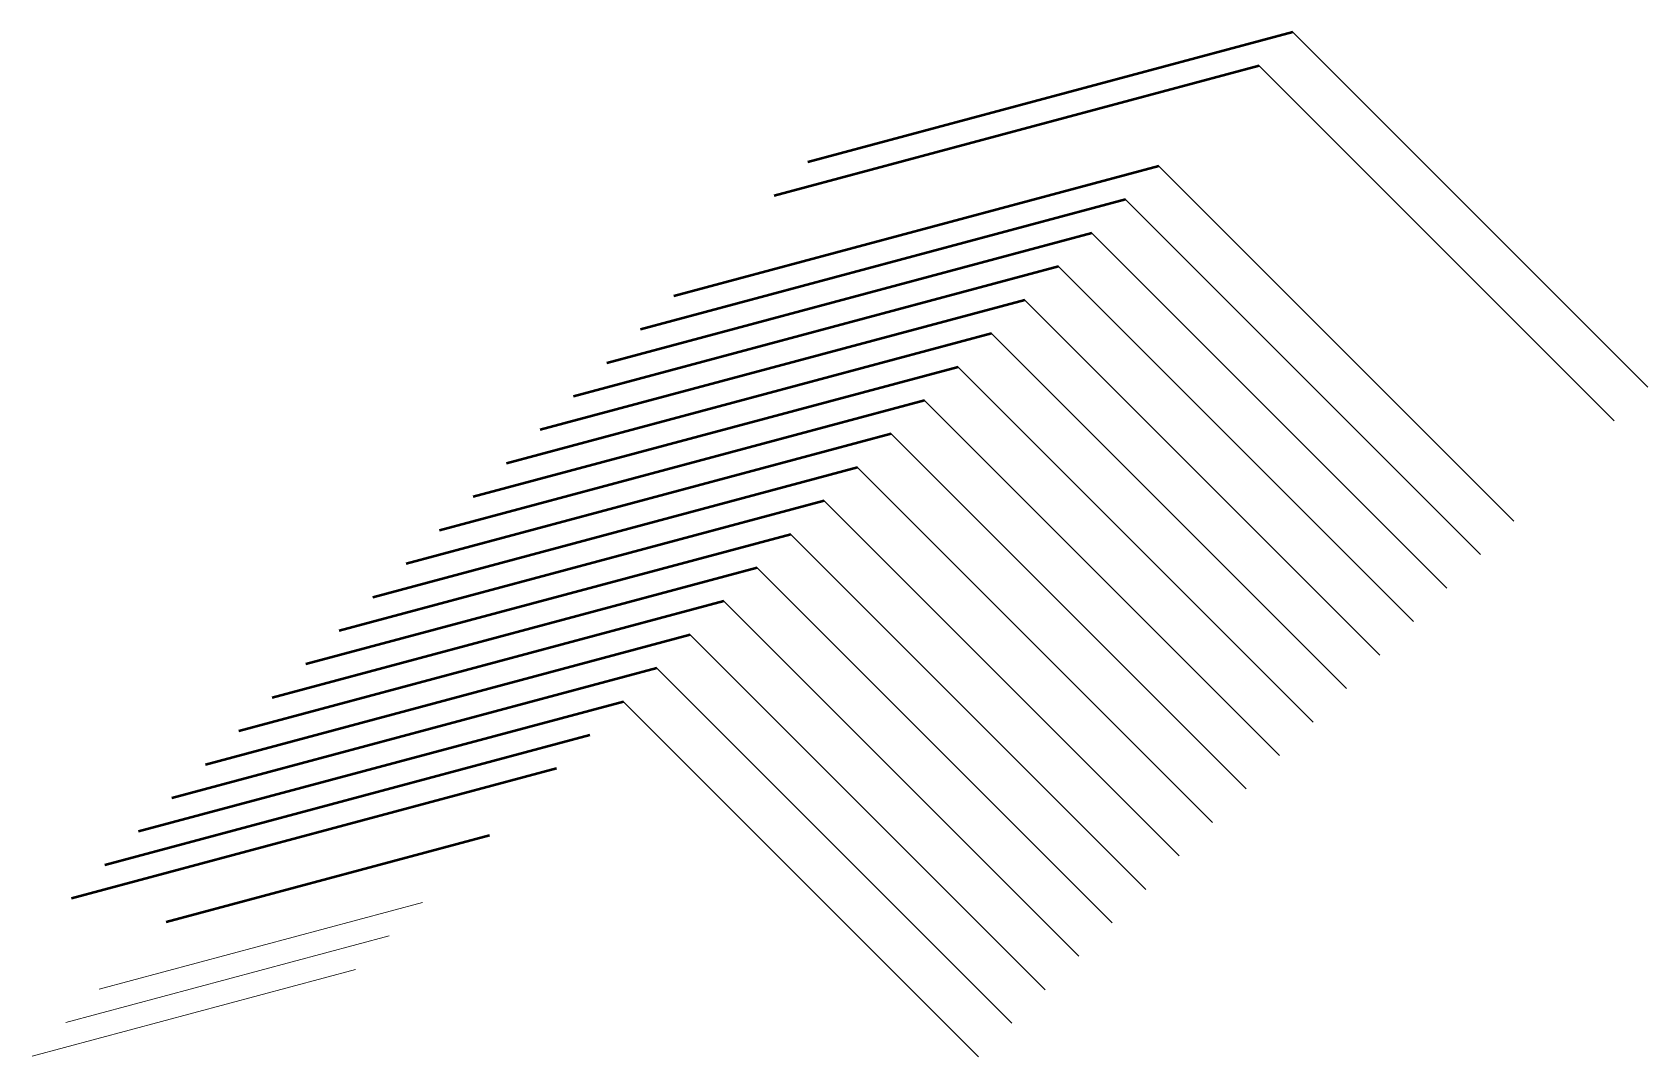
# Model space of a CAD drawing. Header units: millimetres. Extents: x -14.7 to 33.6, y -7.6 to 23.
import ezdxf

# ---------------------------------------------------------------- set-up
doc = ezdxf.new("R2010")
doc.units = ezdxf.units.MM
doc.layers.get('0').update_dxf_attribs({"color": 18, "lineweight": 25, "true_color": 0x000000})
for name, color, linetype, lineweight, true_color in [('0 Entity Colors %', 18, 'Continuous', 25, 0x000000), ('01 Red', 1, 'Continuous', 25, 0xff0000), ('02 Green', 3, 'Continuous', 25, 0x00ff00), ('03 Blue', 5, 'Continuous', 25, 0x0000ff), ('04 Cyan', 4, 'Continuous', 25, 0x00ffff), ('05 Magenta', 6, 'Continuous', 25, 0xff00ff), ('06 Yellow', 2, 'Continuous', 25, 0xffff00), ('07 Orange', 30, 'Continuous', 25, 0xff7f00), ('08 Dark Red', 16, 'Continuous', 25, 0x800000), ('09 Dark Green', 96, 'Continuous', 25, 0x008000), ('10 Dark Blue', 176, 'Continuous', 25, 0x000080), ('101 #Red', 1, 'Continuous', 25, 0xff0000), ('11 Dark Cyan', 136, 'Continuous', 25, 0x008080), ('112 #Dark Purple', 206, 'Continuous', 25, 0x55027f), ('12 Dark Magenta', 216, 'Continuous', 25, 0x800080), ('13 Dark Yellow', 56, 'Continuous', 25, 0x808000), ('14 Black', 18, 'Continuous', 25, 0x000000), ('15 Gray', 253, 'Continuous', 25, 0xa0a0a4), ('16 Light Gray', 9, 'Continuous', 25, 0xc0c0c0)]:
    doc.layers.add(name, color=color, linetype=linetype, lineweight=lineweight, true_color=true_color)
doc.layers.add('17 White', color=7, linetype='Continuous', lineweight=25)

msp = doc.modelspace()

# ---------------------------------------------------------------- linework, layer by layer
at = {"lineweight": 50}
msp.add_line((-1, -1), (-10.659, -3.588), dxfattribs=at)
at = {"layer": '0 Entity Colors %', "color": 206, "lineweight": 50, "true_color": 0x55027f}
msp.add_line((23, 23), (8.511, 19.118), dxfattribs=at)
at = {"layer": '0 Entity Colors %', "color": 1, "lineweight": 50, "true_color": 0xff0000}
for p, q in [((22, 22), (7.511, 18.118)), ((3, 3), (-11.489, -0.882))]:
    msp.add_line(p, q, dxfattribs=at)
at = {"layer": '0 Entity Colors %', "color": 7, "lineweight": 50}
msp.add_line((19, 19), (4.511, 15.118), dxfattribs=at)
at = {"layer": '0 Entity Colors %', "color": 9, "lineweight": 50, "true_color": 0xc0c0c0}
msp.add_line((18, 18), (3.511, 14.118), dxfattribs=at)
at = {"layer": '0 Entity Colors %', "color": 253, "lineweight": 50, "true_color": 0xa0a0a4}
msp.add_line((17, 17), (2.511, 13.118), dxfattribs=at)
at = {"layer": '0 Entity Colors %', "color": 18, "lineweight": 50, "true_color": 0x000000}
msp.add_line((16, 16), (1.511, 12.118), dxfattribs=at)
at = {"layer": '0 Entity Colors %', "color": 56, "lineweight": 50, "true_color": 0x808000}
msp.add_line((15, 15), (0.511, 11.118), dxfattribs=at)
at = {"layer": '0 Entity Colors %', "color": 216, "lineweight": 50, "true_color": 0x800080}
msp.add_line((14, 14), (-0.489, 10.118), dxfattribs=at)
at = {"layer": '0 Entity Colors %', "color": 136, "lineweight": 50, "true_color": 0x008080}
msp.add_line((13, 13), (-1.489, 9.118), dxfattribs=at)
at = {"layer": '0 Entity Colors %', "color": 176, "lineweight": 50, "true_color": 0x000080}
msp.add_line((12, 12), (-2.489, 8.118), dxfattribs=at)
at = {"layer": '0 Entity Colors %', "color": 96, "lineweight": 50, "true_color": 0x008000}
msp.add_line((11, 11), (-3.489, 7.118), dxfattribs=at)
at = {"layer": '0 Entity Colors %', "color": 16, "lineweight": 50, "true_color": 0x800000}
msp.add_line((10, 10), (-4.489, 6.118), dxfattribs=at)
at = {"layer": '0 Entity Colors %', "color": 30, "lineweight": 50, "true_color": 0xff7f00}
msp.add_line((9, 9), (-5.489, 5.118), dxfattribs=at)
at = {"layer": '0 Entity Colors %', "color": 2, "lineweight": 50, "true_color": 0xffff00}
msp.add_line((8, 8), (-6.489, 4.118), dxfattribs=at)
at = {"layer": '0 Entity Colors %', "color": 6, "lineweight": 50, "true_color": 0xff00ff}
msp.add_line((7, 7), (-7.489, 3.118), dxfattribs=at)
at = {"layer": '0 Entity Colors %', "color": 4, "lineweight": 50, "true_color": 0x00ffff}
msp.add_line((6, 6), (-8.489, 2.118), dxfattribs=at)
at = {"layer": '0 Entity Colors %', "color": 5, "lineweight": 50, "true_color": 0x0000ff}
msp.add_line((5, 5), (-9.489, 1.118), dxfattribs=at)
at = {"layer": '0 Entity Colors %', "color": 3, "lineweight": 50, "true_color": 0x00ff00}
msp.add_line((4, 4), (-10.489, 0.118), dxfattribs=at)
at = {"layer": '0 Entity Colors %', "lineweight": 50}
msp.add_line((2, 2), (-12.489, -1.882), dxfattribs=at)
at = {"layer": '0 Entity Colors %', "color": 0, "lineweight": 50}
msp.add_line((1, 1), (-13.489, -2.882), dxfattribs=at)
at = {"layer": '0 Entity Colors %', "lineweight": 5}
for p, q in [((-3, -3), (-12.659, -5.588)), ((-4, -4), (-13.659, -6.588)), ((-5, -5), (-14.659, -7.588))]:
    msp.add_line(p, q, dxfattribs=at)
at = {"layer": '01 Red'}
msp.add_line((3, 3), (13.607, -7.607), dxfattribs=at)
at = {"layer": '02 Green'}
msp.add_line((4, 4), (14.607, -6.607), dxfattribs=at)
at = {"layer": '03 Blue'}
msp.add_line((5, 5), (15.607, -5.607), dxfattribs=at)
at = {"layer": '04 Cyan'}
msp.add_line((6, 6), (16.607, -4.607), dxfattribs=at)
at = {"layer": '05 Magenta'}
msp.add_line((7, 7), (17.607, -3.607), dxfattribs=at)
at = {"layer": '06 Yellow'}
msp.add_line((8, 8), (18.607, -2.607), dxfattribs=at)
at = {"layer": '07 Orange'}
msp.add_line((9, 9), (19.607, -1.607), dxfattribs=at)
at = {"layer": '08 Dark Red'}
msp.add_line((10, 10), (20.607, -0.607), dxfattribs=at)
at = {"layer": '09 Dark Green'}
msp.add_line((11, 11), (21.607, 0.393), dxfattribs=at)
at = {"layer": '10 Dark Blue'}
msp.add_line((12, 12), (22.607, 1.393), dxfattribs=at)
at = {"layer": '101 #Red'}
msp.add_line((22, 22), (32.607, 11.393), dxfattribs=at)
at = {"layer": '11 Dark Cyan'}
msp.add_line((13, 13), (23.607, 2.393), dxfattribs=at)
at = {"layer": '112 #Dark Purple'}
msp.add_line((23, 23), (33.607, 12.393), dxfattribs=at)
at = {"layer": '12 Dark Magenta'}
msp.add_line((14, 14), (24.607, 3.393), dxfattribs=at)
at = {"layer": '13 Dark Yellow'}
msp.add_line((15, 15), (25.607, 4.393), dxfattribs=at)
at = {"layer": '14 Black'}
msp.add_line((16, 16), (26.607, 5.393), dxfattribs=at)
at = {"layer": '15 Gray'}
msp.add_line((17, 17), (27.607, 6.393), dxfattribs=at)
at = {"layer": '16 Light Gray'}
msp.add_line((18, 18), (28.607, 7.393), dxfattribs=at)
at = {"layer": '17 White'}
msp.add_line((19, 19), (29.607, 8.393), dxfattribs=at)

doc.saveas('drawing.dxf')
